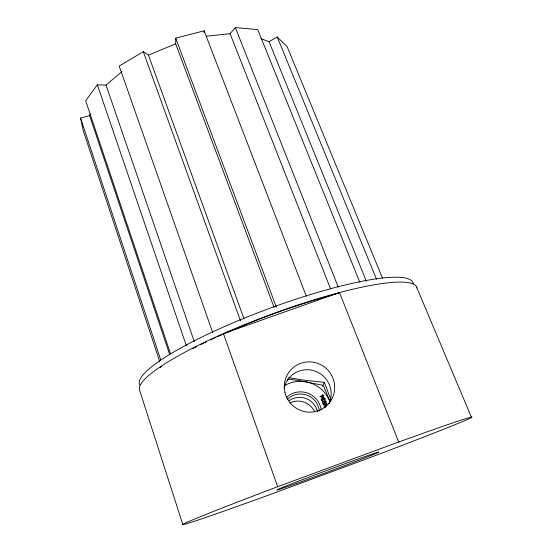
<?xml version="1.0" encoding="UTF-8"?>
<svg xmlns="http://www.w3.org/2000/svg" width="552" height="552" viewBox="0 0 552 552"><rect width="100%" height="100%" fill="white"/><g stroke="black" fill="none" stroke-linecap="round" stroke-linejoin="round"><path stroke-width="0.83" d="M274.089 307.354L175.681 43.808L175.722 38.178L204.116 30.788L306.312 296.189M204.012 32.409L204.116 30.788M169.609 354.384L89.624 115.603L90.135 113.974M322.644 386.152L324.314 382.363L303.365 380.052L288.641 377.678M121.971 71.519L106.012 85.105L97.359 84.822L85.684 100.788L170.513 353.77M206.31 36.191L230.087 33.7L235.352 27.6L257.729 29.615L359.821 282.313M244.067 318.987L148.426 55.124L143.292 51.66L119.191 66.074L212.692 332.511M261.11 38.757L269.038 41.655L277.235 36.984L287.137 46.651L382.488 278.153M287.357 379.962L289.372 379.238L297.652 380.411L322.195 385.11L323.865 386.497L330.034 401.897A31.671 31.229 58.9 0 0 284.735 385.524M217.66 336.61L221.393 334.981M222.884 334.326L225.126 333.353M226.617 332.697C262.938 316.793 300.433 303.517 338.728 293.209M148.426 55.124L175.681 43.808M277.677 486.705L270.604 489.376A154.008 2.539 -20.4 0 0 182.802 524.469A154.008 2.539 -20.4 0 0 274.296 493.019L368.391 458.201A154.008 2.539 -20.4 0 0 470.58 418.023A154.008 2.539 -20.4 0 0 399.476 441.731L398.71 442.007L339.501 292.553L223.45 333.636L277.677 486.705L399.51 441.71M416.946 287.985A147.826 25.399 -20.4 0 0 340.253 292.346C297.99 303.648 256.742 318.635 216.832 336.527A147.826 25.399 -20.4 0 0 139.401 389.588L182.795 524.4M326.273 406.32L324.831 406.845L326.97 403.857L326.784 403.353L323.127 404.685L323.299 405.154L326.177 404.112L324.038 407.1L324.224 407.604L325.687 407.065M159.694 361.429L83.221 130.479L80.551 118.073L89.624 115.603M416.284 286.426L471.449 417.271M277.235 36.984L376.574 279.402M269.038 41.655L366.328 281.127M235.352 27.6L338.176 286.971M230.087 33.7L330.524 288.772M324.314 382.363L331.041 400.048M175.722 38.178L276.269 306.933M143.292 51.66L240.486 320.815M106.012 85.105L194.269 341.571M97.359 84.822L186.39 345.787M80.551 118.073L160.791 360.063M278.719 311.556L278.732 311.97M160.239 367.515A146.121 25.102 -20.4 0 1 161.529 366.638M192.648 348.664A146.121 25.102 -20.4 0 1 196.547 346.684M200.48 344.724A146.121 25.102 -20.4 0 1 206.538 341.785M210.443 339.935A146.121 25.102 -20.4 0 1 216.039 337.348M139.76 384.937A145.873 25.965 -20.4 0 1 267.906 308.989A145.873 25.965 -20.4 0 1 413.248 283.762M290 402.843A18.671 18.395 63.1 0 1 314.605 411.606M284.17 387.635A24.012 23.674 46.2 0 1 315.019 371.082A24.012 23.674 46.2 0 1 329.109 403.567M287.35 399.406A18.961 18.699 59 0 1 319.353 411.185M289.234 400.566A18.409 18.147 60.7 0 1 317.49 411.675M286.426 397.474A20.9 20.61 58.9 0 1 321.243 410.039M322.83 398.503L322.603 398.668A0.835 0.821 48.1 0 0 321.892 398.599L321.664 398.723A1 0.98 48.1 0 0 321.264 399.42L321.561 400.4A1.09 1.069 48.2 0 0 322.264 400.8L322.713 400.786L322.623 400.303C320.595 399.924 322.589 398.378 323.389 399.579C322.465 398.634 324.321 397.626 324.7 398.779A0.704 0.69 47.8 0 1 324.548 399.538L324.693 400.076A1.166 1.145 47.8 0 0 325.093 399.558C325.714 398.178 323.355 396.909 322.83 398.503M324.507 402.415L323.941 403.132L323.072 403.057A0.711 0.697 49.3 0 1 322.782 402.698C322.389 401.573 324.555 401.152 324.507 402.415M324.969 402.525L323.831 403.678L322.43 402.891A1.27 1.242 49.3 0 1 322.506 401.815L323.72 400.98L325.521 400.856A1.214 1.187 49 0 1 325.984 401.228L326.273 402.001A0.98 0.959 49 0 1 326.011 402.705L325.466 402.532L325.811 401.711A0.745 0.731 48.9 0 0 325.411 401.276L325.004 401.187A2.429 2.381 49.7 0 0 324.162 401.332L324.969 402.525M322.589 394.901L322.368 395.549L320.001 396.405L320.139 396.778L323.555 397.447L322.948 395.853L323.824 395.536L323.651 395.087L322.775 395.398L322.589 394.901M322.54 396.005L320.891 396.598L322.975 397.157L322.54 396.005M296.341 483.476A54.379 0.883 -20.4 0 0 377.872 452.612A54.379 0.883 -20.4 0 0 307.719 477.639A54.379 0.883 -20.4 0 0 296.341 483.476M284.991 392.5A25.357 24.992 42.2 0 0 326.812 405.547A25.357 24.992 42.2 0 0 316.689 363.023A25.357 24.992 42.2 0 0 284.991 392.5"/></g></svg>
